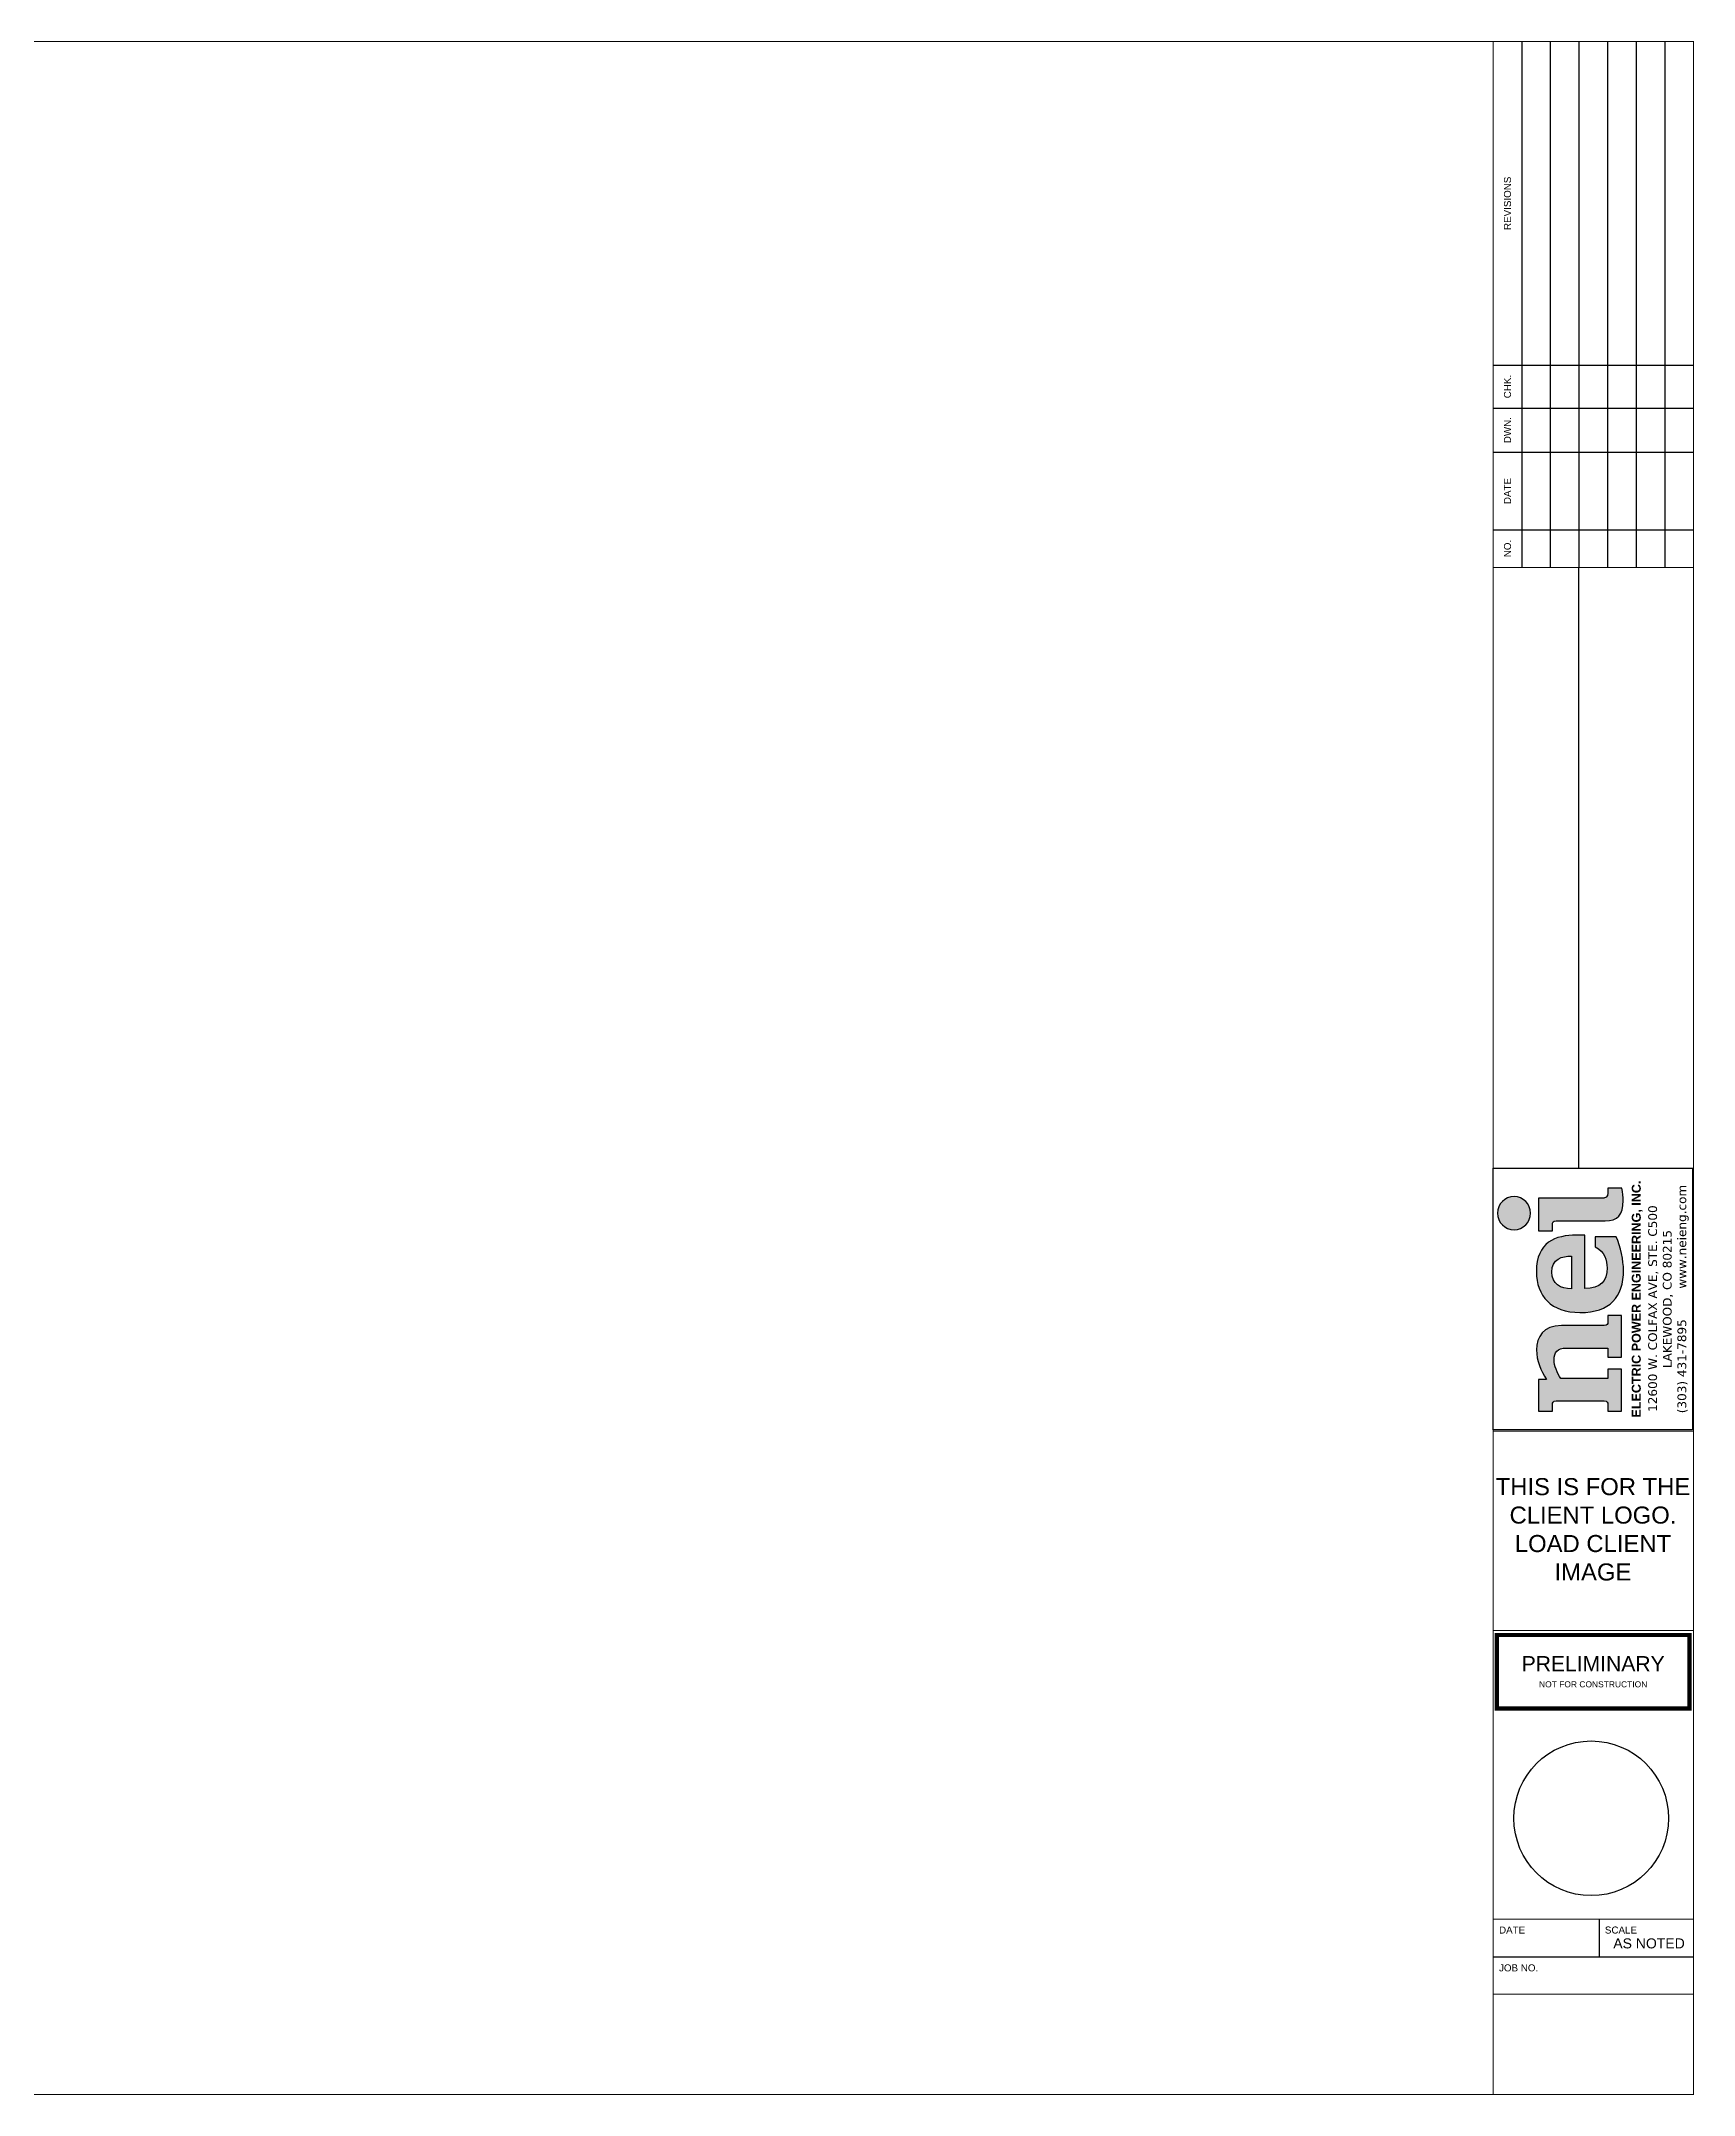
# Model space of a CAD drawing. Extents: x -22 to 267, y -45 to 249.
# Drawn here: x 19.32 to 35.82, y -33.52 to -13.01 of the extents above; entities that cross this region are included whole.
import ezdxf
from ezdxf.enums import TextEntityAlignment as Align

# ---------------------------------------------------------------- set-up
doc = ezdxf.new("R2010")
doc.units = 0
doc.header["$MEASUREMENT"] = 0
doc.layers.add('G-ANNO-STMP', color=2, linetype='Continuous')
doc.layers.add('G-ANNO-TTBL', color=1, linetype='Continuous')
doc.layers.add('G-NPLT', color=67, linetype='Continuous', plot=False)
doc.styles.add('NEI-A', font='arial.ttf')
doc.styles.get("Standard").update_dxf_attribs({"font": 'arial.ttf'})

# ---------------------------------------------------------------- blocks, each defined once
blk = doc.blocks.new('nei-logo new')
at = {"layer": 'G-ANNO-TTBL', "true_color": 0xbd3b4b}
h = blk.add_hatch(color=15, dxfattribs=at)
h.dxf.hatch_style = 2
edge = h.paths.add_edge_path()
edge.add_spline(control_points=[(0.695, 0.79), (0.695, 0.882), (0.77, 0.956), (0.861, 0.956), (0.953, 0.956), (1.027, 0.882), (1.027, 0.79), (1.027, 0.699), (0.953, 0.624), (0.861, 0.624), (0.77, 0.624), (0.695, 0.699), (0.695, 0.79)], knot_values=[0, 0, 0, 0, 1, 1, 1, 2, 2, 2, 3, 3, 3, 4, 4, 4, 4], degree=3, periodic=0)
h = blk.add_hatch(color=15, dxfattribs=at)
h.dxf.hatch_style = 2
edge = h.paths.add_edge_path()
edge.add_spline(control_points=[(-0.266, -0.114), (-0.266, -0.146), (-0.252, -0.151), (-0.228, -0.151), (-0.228, -0.151), (-0.165, -0.151), (-0.165, -0.151), (-0.165, -0.151), (-0.165, -0.288), (-0.165, -0.288), (-0.165, -0.288), (-0.584, -0.288), (-0.584, -0.288), (-0.584, -0.288), (-0.584, -0.151), (-0.584, -0.151), (-0.584, -0.151), (-0.492, -0.151), (-0.492, -0.151), (-0.492, -0.151), (-0.492, 0.269), (-0.492, 0.269), (-0.492, 0.353), (-0.535, 0.389), (-0.611, 0.389), (-0.666, 0.389), (-0.743, 0.356), (-0.796, 0.321), (-0.796, 0.321), (-0.796, -0.151), (-0.796, -0.151), (-0.796, -0.151), (-0.704, -0.151), (-0.704, -0.151), (-0.704, -0.151), (-0.704, -0.288), (-0.704, -0.288), (-0.704, -0.288), (-1.123, -0.288), (-1.123, -0.288), (-1.123, -0.288), (-1.123, -0.151), (-1.123, -0.151), (-1.123, -0.151), (-1.062, -0.151), (-1.062, -0.151), (-1.036, -0.151), (-1.022, -0.146), (-1.022, -0.114), (-1.022, -0.114), (-1.022, 0.367), (-1.022, 0.367), (-1.022, 0.399), (-1.036, 0.405), (-1.062, 0.405), (-1.062, 0.405), (-1.123, 0.405), (-1.123, 0.405), (-1.123, 0.405), (-1.123, 0.544), (-1.123, 0.544), (-1.123, 0.544), (-0.805, 0.544), (-0.805, 0.544), (-0.805, 0.544), (-0.805, 0.465), (-0.805, 0.465), (-0.718, 0.524), (-0.616, 0.564), (-0.509, 0.564), (-0.38, 0.564), (-0.266, 0.497), (-0.266, 0.315), (-0.266, 0.315), (-0.266, -0.114), (-0.266, -0.114)], knot_values=[0, 0, 0, 0, 1, 1, 1, 2, 2, 2, 3, 3, 3, 4, 4, 4, 5, 5, 5, 6, 6, 6, 7, 7, 7, 8, 8, 8, 9, 9, 9, 10, 10, 10, 11, 11, 11, 12, 12, 12, 13, 13, 13, 14, 14, 14, 15, 15, 15, 16, 16, 16, 17, 17, 17, 18, 18, 18, 19, 19, 19, 20, 20, 20, 21, 21, 21, 22, 22, 22, 23, 23, 23, 24, 24, 24, 25, 25, 25, 25], degree=3, periodic=0)
h = blk.add_hatch(color=15, dxfattribs=at)
h.dxf.hatch_style = 2
edge = h.paths.add_edge_path()
edge.add_spline(control_points=[(-0.135, 0.13), (-0.135, 0.419), (0.029, 0.566), (0.276, 0.566), (0.57, 0.566), (0.641, 0.373), (0.641, 0.165), (0.641, 0.165), (0.641, 0.081), (0.641, 0.081), (0.641, 0.081), (0.105, 0.081), (0.105, 0.081), (0.107, -0.076), (0.175, -0.142), (0.314, -0.142), (0.383, -0.142), (0.479, -0.123), (0.522, -0.023), (0.522, -0.023), (0.625, -0.023), (0.625, -0.023), (0.625, -0.023), (0.625, -0.232), (0.625, -0.232), (0.528, -0.279), (0.382, -0.307), (0.291, -0.307), (0.019, -0.307), (-0.135, -0.172), (-0.135, 0.13)], knot_values=[0, 0, 0, 0, 1, 1, 1, 2, 2, 2, 3, 3, 3, 4, 4, 4, 5, 5, 5, 6, 6, 6, 7, 7, 7, 8, 8, 8, 9, 9, 9, 10, 10, 10, 10], degree=3, periodic=0)
edge = h.paths.add_edge_path()
edge.add_spline(control_points=[(0.431, 0.214), (0.431, 0.311), (0.403, 0.411), (0.27, 0.411), (0.152, 0.411), (0.102, 0.324), (0.102, 0.214), (0.102, 0.214), (0.431, 0.214), (0.431, 0.214)], knot_values=[0, 0, 0, 0, 1, 1, 1, 2, 2, 2, 3, 3, 3, 3], degree=3, periodic=0)
h = blk.add_hatch(color=15, dxfattribs=at)
h.dxf.hatch_style = 2
edge = h.paths.add_edge_path()
edge.add_spline(control_points=[(1.062, -0.151), (1.062, -0.151), (1.111, -0.151), (1.111, -0.151), (1.111, -0.151), (1.111, -0.291), (1.111, -0.291), (1.065, -0.301), (1.024, -0.304), (0.987, -0.304), (0.845, -0.304), (0.784, -0.25), (0.784, -0.122), (0.784, -0.122), (0.784, 0.367), (0.784, 0.367), (0.784, 0.399), (0.771, 0.405), (0.744, 0.405), (0.744, 0.405), (0.684, 0.405), (0.684, 0.405), (0.684, 0.405), (0.684, 0.544), (0.684, 0.544), (0.684, 0.544), (1.01, 0.544), (1.01, 0.544), (1.01, 0.544), (1.01, -0.082), (1.01, -0.082), (1.01, -0.125), (1.022, -0.151), (1.062, -0.151)], knot_values=[0, 0, 0, 0, 1, 1, 1, 2, 2, 2, 3, 3, 3, 4, 4, 4, 5, 5, 5, 6, 6, 6, 7, 7, 7, 8, 8, 8, 9, 9, 9, 10, 10, 10, 11, 11, 11, 11], degree=3, periodic=0)
at = {"layer": 'Defpoints'}
blk.add_lwpolyline([(1.312, 1), (1.312, -1), (-1.312, -1), (-1.312, 1)], close=True, dxfattribs=at)
at = {"layer": 'G-ANNO-TTBL', "color": 15, "true_color": 0xbd3b4b}
for points, knots in [([(0.695, 0.79), (0.695, 0.882), (0.77, 0.956), (0.861, 0.956), (0.953, 0.956), (1.027, 0.882), (1.027, 0.79), (1.027, 0.699), (0.953, 0.624), (0.861, 0.624), (0.77, 0.624), (0.695, 0.699), (0.695, 0.79)], [0, 0, 0, 0, 1, 1, 1, 2, 2, 2, 3, 3, 3, 4, 4, 4, 4]), ([(-0.266, -0.114), (-0.266, -0.146), (-0.252, -0.151), (-0.228, -0.151), (-0.228, -0.151), (-0.165, -0.151), (-0.165, -0.151), (-0.165, -0.151), (-0.165, -0.288), (-0.165, -0.288), (-0.165, -0.288), (-0.584, -0.288), (-0.584, -0.288), (-0.584, -0.288), (-0.584, -0.151), (-0.584, -0.151), (-0.584, -0.151), (-0.492, -0.151), (-0.492, -0.151), (-0.492, -0.151), (-0.492, 0.269), (-0.492, 0.269), (-0.492, 0.353), (-0.535, 0.389), (-0.611, 0.389), (-0.666, 0.389), (-0.743, 0.356), (-0.796, 0.321), (-0.796, 0.321), (-0.796, -0.151), (-0.796, -0.151), (-0.796, -0.151), (-0.704, -0.151), (-0.704, -0.151), (-0.704, -0.151), (-0.704, -0.288), (-0.704, -0.288), (-0.704, -0.288), (-1.123, -0.288), (-1.123, -0.288), (-1.123, -0.288), (-1.123, -0.151), (-1.123, -0.151), (-1.123, -0.151), (-1.062, -0.151), (-1.062, -0.151), (-1.036, -0.151), (-1.022, -0.146), (-1.022, -0.114), (-1.022, -0.114), (-1.022, 0.367), (-1.022, 0.367), (-1.022, 0.399), (-1.036, 0.405), (-1.062, 0.405), (-1.062, 0.405), (-1.123, 0.405), (-1.123, 0.405), (-1.123, 0.405), (-1.123, 0.544), (-1.123, 0.544), (-1.123, 0.544), (-0.805, 0.544), (-0.805, 0.544), (-0.805, 0.544), (-0.805, 0.465), (-0.805, 0.465), (-0.718, 0.524), (-0.616, 0.564), (-0.509, 0.564), (-0.38, 0.564), (-0.266, 0.497), (-0.266, 0.315), (-0.266, 0.315), (-0.266, -0.114), (-0.266, -0.114)], [0, 0, 0, 0, 1, 1, 1, 2, 2, 2, 3, 3, 3, 4, 4, 4, 5, 5, 5, 6, 6, 6, 7, 7, 7, 8, 8, 8, 9, 9, 9, 10, 10, 10, 11, 11, 11, 12, 12, 12, 13, 13, 13, 14, 14, 14, 15, 15, 15, 16, 16, 16, 17, 17, 17, 18, 18, 18, 19, 19, 19, 20, 20, 20, 21, 21, 21, 22, 22, 22, 23, 23, 23, 24, 24, 24, 25, 25, 25, 25]), ([(-0.135, 0.13), (-0.135, 0.419), (0.029, 0.566), (0.276, 0.566), (0.57, 0.566), (0.641, 0.373), (0.641, 0.165), (0.641, 0.165), (0.641, 0.081), (0.641, 0.081), (0.641, 0.081), (0.105, 0.081), (0.105, 0.081), (0.107, -0.076), (0.175, -0.142), (0.314, -0.142), (0.383, -0.142), (0.479, -0.123), (0.522, -0.023), (0.522, -0.023), (0.625, -0.023), (0.625, -0.023), (0.625, -0.023), (0.625, -0.232), (0.625, -0.232), (0.528, -0.279), (0.382, -0.307), (0.291, -0.307), (0.019, -0.307), (-0.135, -0.172), (-0.135, 0.13)], [0, 0, 0, 0, 1, 1, 1, 2, 2, 2, 3, 3, 3, 4, 4, 4, 5, 5, 5, 6, 6, 6, 7, 7, 7, 8, 8, 8, 9, 9, 9, 10, 10, 10, 10]), ([(1.062, -0.151), (1.062, -0.151), (1.111, -0.151), (1.111, -0.151), (1.111, -0.151), (1.111, -0.291), (1.111, -0.291), (1.065, -0.301), (1.024, -0.304), (0.987, -0.304), (0.845, -0.304), (0.784, -0.25), (0.784, -0.122), (0.784, -0.122), (0.784, 0.367), (0.784, 0.367), (0.784, 0.399), (0.771, 0.405), (0.744, 0.405), (0.744, 0.405), (0.684, 0.405), (0.684, 0.405), (0.684, 0.405), (0.684, 0.544), (0.684, 0.544), (0.684, 0.544), (1.01, 0.544), (1.01, 0.544), (1.01, 0.544), (1.01, -0.082), (1.01, -0.082), (1.01, -0.125), (1.022, -0.151), (1.062, -0.151)], [0, 0, 0, 0, 1, 1, 1, 2, 2, 2, 3, 3, 3, 4, 4, 4, 5, 5, 5, 6, 6, 6, 7, 7, 7, 8, 8, 8, 9, 9, 9, 10, 10, 10, 11, 11, 11, 11]), ([(0.431, 0.214), (0.431, 0.311), (0.403, 0.411), (0.27, 0.411), (0.152, 0.411), (0.102, 0.324), (0.102, 0.214), (0.102, 0.214), (0.431, 0.214), (0.431, 0.214)], [0, 0, 0, 0, 1, 1, 1, 2, 2, 2, 3, 3, 3, 3])]:
    blk.add_open_spline(points, degree=3, knots=knots, dxfattribs=at)
at = {"color": 7, "insert": (0, -0.39), "char_height": 0.08785, "attachment_point": 2}
blk.add_mtext_dynamic_manual_height_columns('\\pxsm1.1,t29;{\\fArial|b1|i0|c0|p34;\\H1.02447x;ELECTRIC POWER ENGINEERING, INC.\\fVerdana|b0|i0|c0|p34;\\H0.97611x;\\W1.05;\\P\\psm1,qc;\\W1;12600 W. COLFAX AVE, STE. C500      LAKEWOOD, CO 80215\\P\\ptz;(303) 431-7895        www.neieng.com}', width=2.59625, gutter_width=1, heights=[0], dxfattribs=at)
blk = doc.blocks.new('*U41')
at = {"layer": 'G-ANNO-STMP', "const_width": 0.0938}
blk.add_lwpolyline([(-2.092, 1.598), (2.092, 1.598), (2.092, 0), (-2.092, 0)], close=True, dxfattribs=at)
at = {"layer": 'G-ANNO-STMP', "insert": (0, 0.799), "char_height": 0.13125, "width": 3.79964, "attachment_point": 5, "style": 'NEI-A'}
blk.add_mtext('{\\H2.5x;PRELIMINARY\\P}NOT FOR CONSTRUCTION', dxfattribs=at)

msp = doc.modelspace()

# ---------------------------------------------------------------- linework, layer by layer
at = {"layer": 'G-ANNO-TTBL', "color": 7}
for p, q in [((34.101, -13.017), (34.101, -18.267)), ((34.386, -13.017), (34.386, -18.267)), ((34.672, -13.017), (34.672, -18.267)), ((34.958, -13.017), (34.958, -18.267)), ((35.244, -13.017), (35.244, -18.267)), ((35.529, -13.017), (35.529, -18.267)), ((34.672, -24.267), (34.672, -18.267)), ((34.873, -31.767), (34.873, -32.142)), ((33.815, -32.142), (35.815, -32.142))]:
    msp.add_line(p, q, dxfattribs=at)
at = {"layer": 'G-ANNO-TTBL', "color": 7, "const_width": 0.01}
msp.add_lwpolyline([(2.815, -13.017), (35.815, -13.017), (35.815, -33.517), (2.815, -33.517)], close=True, dxfattribs=at)
for points in [[(33.815, -13.017), (33.815, -33.517)], [(35.815, -18.267), (33.815, -18.267)], [(35.815, -24.267), (33.815, -24.267)], [(35.815, -26.892), (33.815, -26.892)], [(33.815, -28.885), (35.815, -28.885)], [(33.815, -31.767), (35.815, -31.767)], [(33.815, -32.517), (35.815, -32.517)]]:
    msp.add_lwpolyline(points, dxfattribs=at)
at = {"layer": 'G-ANNO-TTBL', "color": 7}
for points in [[(33.815, -16.248), (35.815, -16.248)], [(33.815, -16.676), (35.815, -16.676)], [(33.815, -17.118), (35.815, -17.118)], [(33.815, -17.891), (35.815, -17.891)]]:
    msp.add_lwpolyline(points, dxfattribs=at)
at = {"layer": 'G-NPLT'}
msp.add_circle((34.794, -30.759), 0.772, dxfattribs=at)

# ---------------------------------------------------------------- block references
at = {"xscale": 0.9960995711458686, "yscale": 0.9960995711458686, "zscale": 0.9960995711458686, "rotation": 90}
msp.add_blockref('nei-logo new', (34.811, -25.574), dxfattribs=at)
at = {"xscale": 0.4594726872912748, "yscale": 0.4594726872912748, "zscale": 0.4594726872912748}
msp.add_blockref('*U41', (34.814, -29.663), dxfattribs=at)

# ---------------------------------------------------------------- texts
at = {"layer": 'G-ANNO-TTBL', "style": 'NEI-A'}
for s, p in [('REVISIONS', (33.958, -14.632)), ('CHK.', (33.958, -16.462)), ('DWN.', (33.958, -16.897)), ('DATE', (33.958, -17.505)), ('NO.', (33.958, -18.079))]:
    msp.add_text(s, height=0.07, rotation=90, dxfattribs=at).set_placement(p, align=Align.MIDDLE)
for s, p in [('DATE', (33.874, -31.91)), ('SCALE', (34.931, -31.91)), ('JOB NO.', (33.874, -32.288))]:
    msp.add_text(s, height=0.07, dxfattribs=at).set_placement(p)
at = {"layer": 'G-ANNO-TTBL', "insert": (35.015, -32.009), "char_height": 0.1, "attachment_point": 4, "style": 'NEI-A'}
msp.add_mtext_dynamic_manual_height_columns('AS NOTED', width=0.85482, gutter_width=0.5, heights=[0], dxfattribs=at)
at = {"layer": 'G-NPLT', "insert": (33.768, -27.362), "char_height": 0.17037, "attachment_point": 1, "style": 'NEI-A'}
msp.add_mtext_dynamic_manual_height_columns('\\pxqc;THIS IS FOR THE CLIENT LOGO. LOAD CLIENT IMAGE', width=2.08795, gutter_width=0.73, heights=[0], dxfattribs=at)

doc.saveas('drawing.dxf')
